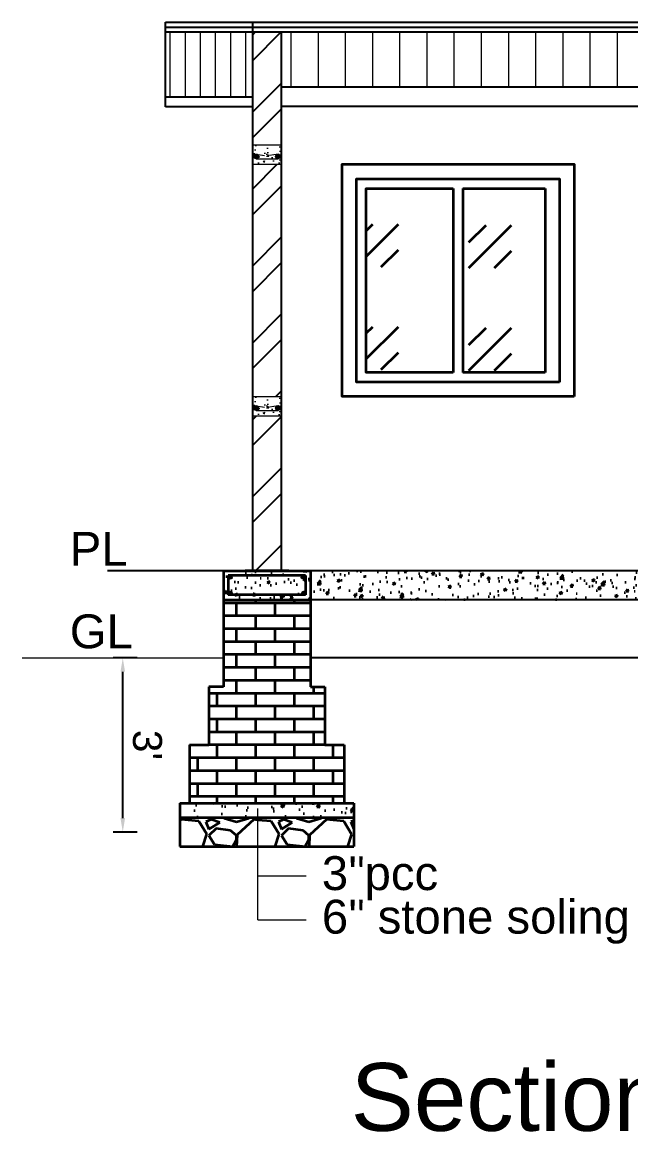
# Model space of a CAD drawing. Header units: inches. Extents: x 367408 to 422529, y -59171 to -41521.
# Drawn here: x 384863.1 to 384989, y -56640.7 to -56411.4 of the extents above; entities that cross this region are included whole.
import ezdxf

# ---------------------------------------------------------------- set-up
doc = ezdxf.new("R2010")
doc.units = ezdxf.units.IN
doc.header["$LTSCALE"] = 2
doc.header["$MEASUREMENT"] = 0
doc.header["$PDMODE"] = 34
doc.layers.get('0').update_dxf_attribs({"linetype": 'CONTINUOUS'})
doc.layers.get('DEFPOINTS').update_dxf_attribs({"color": 141, "linetype": 'CONTINUOUS'})
for name, color, linetype, lineweight in [('door', 20, 'CONTINUOUS', 35), ('steps', 253, 'CONTINUOUS', 20), ('WALL - A', 1, 'CONTINUOUS', 40)]:
    doc.layers.add(name, color=color, linetype=linetype, lineweight=lineweight)
doc.styles.add('Lettring Text', font='arial.ttf')
doc.styles.get("Standard").update_dxf_attribs({"font": 'ARIALN.TTF'})
doc.dimstyles.new('Copy of Standard', dxfattribs={"dimtxt": 6, "dimasz": 2.875, "dimexe": 2, "dimexo": 4, "dimgap": 2, "dimtad": 1, "dimdec": 0, "dimrnd": 1, "dimzin": 0, "dimdsep": 46, "dimlunit": 4, "dimtxsty": 'Lettring Text', "dimcen": 0.1, "dimclrd": 7, "dimclre": 7, "dimclrt": 7, "dimazin": 0, "dimtfac": 0.645, "dimtdec": 0, "dimtmove": 1, "dimatfit": 0, "dimfxl": 3, "dimfxlon": 1, "dimtfillclr": 256, "dimtolj": 1, "dimtzin": 0, "dimlwd": -1, "dimlwe": -1, "dimarcsym": 2})
pattern_1 = [(228.0127875, (23868.1256, -25793.8953), (-120, -135), [2.01804, -199.7863207]), (184.96974073, (23866.7756, -25795.3953), (180, 15), [3.46302, -342.8388714]), (132.51044708, (23863.3256, -25795.6953), (150, -165), [2.44182, -241.74048894]), (267.273689, (23857.4756, -25799.4453), (15, 300), [3.15357, -312.2033706]), (292.83365418, (23857.3256, -25802.5953), (-75, 180), [3.092325, -306.1405969]), (357.273689, (23858.5256, -25805.4453), (-300, 15), [3.15357, -312.2033706]), (37.69424047, (23861.67557, -25805.5953), (-195, -150), [4.170435, -412.87272823]), (72.25532837, (23864.97557, -25803.0453), (105, 330), [3.93732, -389.79482245]), (121.42956562, (23866.1756, -25799.2953), (-120, 195), [3.16425, -313.26109665]), (175.2363583, (23864.5256, -25796.5953), (165, -15), [3.61248, -177.0114387]), (222.3974378, (23860.92557, -25796.29533), (-180, -165), [4.67172, -462.5006251]), (138.81407483, (23872.3256, -25799.5953), (-105, 90), [1.594515, -157.8576722]), (171.4692344, (23871.1256, -25798.5453), (195, -30), [3.033555, -300.32267124]), (225, (23868.126, -25798.095), (-2e-15, -15), [2.121315, -19.09188844]), (203.1985905, (23867.0756, -25796.2953), (75, 30), [1.14237, -113.0942266]), (291.8014095, (23866.0256, -25796.7453), (-15, 45), [1.615545, -79.1619271]), (30.9637565, (23866.6256, -25798.2453), (45, 30), [2.623935, -84.8403434]), (161.5650512, (23868.8756, -25796.8953), (30, -15), [1.897365, -45.5367999]), (16.38954033, (23857.3256, -25796.7453), (150, 45), [2.658, -263.1426772]), (70.34617594, (23859.8756, -25795.9953), (-60, -165), [2.229915, -220.7611162]), (293.1985905, (23868.8756, -25793.8953), (-30, 75), [2.284725, -111.9518716]), (343.61045967, (23869.7756, -25795.9953), (-150, 45), [2.658, -263.1426772]), (339.4439548, (23857.3256, -25806.0453), (-75, 30), [2.5632, -125.5968562]), (294.77514057, (23859.7256, -25806.9453), (-75, 165), [2.14767, -212.61964595]), (66.8014095, (23869.0256, -25808.8953), (30, 75), [2.284725, -111.9518716]), (17.35402464, (23869.9256, -25806.7953), (-195, -60), [2.514465, -248.9313542]), (69.4439548, (23861.6756, -25808.8953), (-30, -75), [1.2816, -126.8784562]), (101.3099325, (23868.1256, -25808.8953), (-15, 60), [0.76485, -75.7204427]), (165.9637565, (23867.9756, -25808.1453), (45, -15), [3.092325, -58.7542594]), (186.00900596, (23864.9756, -25807.3953), (150, 15), [2.86575, -283.7088476]), (303.6900675, (23866.6256, -25799.5953), (-15, 30), [2.16333, -51.91993913]), (353.15722659, (23867.82557, -25801.3953), (255, -30), [3.77691, -373.91343936]), (60.9453959, (23871.5756, -25801.8453), (-60, -105), [1.54434, -152.8901121]), (90, (23872.326, -25800.495), (-15, 15), [0.9, -14.1]), (120.25643716, (23864.6756, -25806.9453), (60, -105), [2.08386, -206.30279984]), (48.0127875, (23863.6256, -25805.1453), (120, 135), [4.03608, -197.7682807]), (0, (23866.326, -25802.145), (15, 15), [3.9, -11.1]), (325.30484647, (23870.2256, -25802.1453), (150, -105), [2.37171, -234.7991145]), (254.0546041, (23872.1756, -25803.4953), (-15, -60), [2.18403, -107.01761834]), (207.64597536, (23871.57557, -25805.5953), (-285, -150), [3.555975, -352.04211273]), (175.42607874, (23868.42557, -25807.2453), (-195, 15), [3.761985, -372.4361011])]
pattern_2 = [(50, (320585.4927, 59987.4594), (5.73808146, -0.50201708), [0.6, -6.6]), (355, (320585.493, 59987.4594), (-1.11001067, 6.01753707), [0.48, -5.28]), (100.4514, (320585.971, 59987.4176), (4.62807505, 5.51551634), [0.50992152, -5.6091369]), (46.1842, (320585.493, 59989.0594), (8.5379284, -1.3241521), [0.9, -9.9]), (96.6356, (320586.204, 59988.949), (7.47730164, 7.79294297), [0.7648823, -8.413704]), (351.1842, (320585.493, 59989.059), (7.47729556, 7.7929488), [0.72, -7.92]), (21, (320586.2927, 59988.6594), (4.77525642, -3.22095113), [0.6, -6.6]), (326, (320586.293, 59988.6594), (1.94652266, 5.80120036), [0.48, -5.28]), (71.4514, (320586.6906, 59988.391), (6.72178103, 2.58024397), [0.50992152, -5.6091369]), (37.5, (320585.4927, 59987.4594), (0.097278843, 2.66315083), [0, -5.216, 0, -5.36, 0, -5.3]), (7.5, (320585.4927, 59987.4594), (2.1045563, 3.155293695), [0, -3.056, 0, -5.096, 0, -2.02]), (327.5, (320583.7087, 59987.4594), (4.27057949, -0.180438974), [0, -2, 0, -6.24, 0, -8.28]), (317.5, (320582.9087, 59987.4594), (4.66548935, 0.80083986), [0, -2.6, 0, -4.144, 0, -5.88])]

# ---------------------------------------------------------------- blocks, each defined once
blk = doc.blocks.new('*D1001')
at = {"color": 7, "transparency": 16777216}
for p, q in [((384886.92, -56542.77), (384881.92, -56542.77)), ((384883.92, -56575.89), (384883.92, -56545.64)), ((384886.92, -56578.76), (384881.92, -56578.76))]:
    blk.add_line(p, q, dxfattribs=at)
at = {"color": 7, "linetype": 'ByBlock', "transparency": 16777216}
for points in [[(384884.4, -56545.64), (384883.44, -56545.64), (384883.92, -56542.77)], [(384884.4, -56575.89), (384883.44, -56575.89), (384883.92, -56578.76)]]:
    blk.add_solid(points, dxfattribs=at)
at = {"layer": 'DEFPOINTS', "color": 0, "linetype": 'ByBlock', "transparency": 16777216}
for p in [(384883.92, -56542.77), (384895.74, -56542.77), (384895.74, -56578.76)]:
    blk.add_point(p, dxfattribs=at)
at = {"color": 7, "linetype": 'ByBlock', "lineweight": 5, "transparency": 16777216, "insert": (384888.99, -56560.77), "char_height": 6, "attachment_point": 5, "rotation": 270.0012, "style": 'Lettring Text'}
blk.add_mtext("\\A1;3'", dxfattribs=at)

msp = doc.modelspace()

# ---------------------------------------------------------------- hatches: boundary and pattern name
at = {"linetype": 'ByBlock', "lineweight": 5}
h = msp.add_hatch(dxfattribs=at)
h.set_pattern_fill('AR-CONC', scale=0.5, style=0)
h.set_pattern_definition([(50, (-162.764, 0), (3.586300913, -0.313760675), [0.375, -4.125]), (355, (-162.764, 0), (-0.693756668, 3.76096067), [0.3, -3.3]), (100.4514445, (-162.465, -0.026), (2.892544234, 3.447199955), [0.31870096, -3.50571056]), (46.1842, (-162.764, 1), (5.336206653, -0.827596404), [0.5625, -6.1875]), (96.6356355, (-162.3193, 0.931), (4.67330973, 4.870593004), [0.47805171, -5.2585688]), (351.184164, (-162.764, 1), (4.673309725, 4.870593), [0.45, -4.950000005]), (21, (-162.264, 0.75), (2.98453526, -2.013094453), [0.375, -4.125]), (326, (-162.264, 0.75), (1.21657666, 3.625750225), [0.3, -3.3]), (71.4514447, (-162.0153, 0.5822), (4.201111884, 1.612655764), [0.31870095, -3.50571056]), (37.5, (-162.764, 0), (0.0607992766, 1.664469269), [0, -3.26, 0, -3.35, 0, -3.3125]), (7.5, (-162.764, 0), (1.315347687, 1.9720585594), [0, -1.91, 0, -3.185, 0, -1.2625]), (327.5, (-163.879, 0), (2.669112181, -0.1127743587), [0, -1.25, 0, -3.9, 0, -5.175]), (317.5, (-164.379, 0), (2.915930847, 0.500524912), [0, -1.625, 0, -2.59, 0, -3.675])])
h.paths.add_polyline_path([(384916.74, -56436.76), (384910.74, -56436.76), (384910.74, -56440.76), (384916.74, -56440.76)])
h.paths.add_polyline_path([(384916.53, -56439.13, -0.424176), (384916.02, -56439.63), (384911.54, -56439.63, -0.424176), (384911.03, -56439.13, -1), (384912.02, -56439.13, -0.404321), (384911.54, -56439.63), (384916.02, -56439.63, -0.404321), (384915.54, -56439.13, -1)], flags=16)
for points in [[(384911.03, -56439.13, 0.404321), (384911.51, -56439.63), (384911.54, -56439.63, 0.404321), (384912.02, -56439.13, 0.315664), (384911.69, -56438.67), (384911.52, -56438.64, 0.414214)], [(384916.53, -56439.13, 0.414214), (384916.03, -56438.64), (384915.86, -56438.67, 0.315664), (384915.54, -56439.13, 1)], [(384911.03, -56491.13, 0.404321), (384911.51, -56491.63), (384911.54, -56491.63, 0.404321), (384912.02, -56491.13, 0.315664), (384911.69, -56490.67), (384911.52, -56490.64, 0.414214)], [(384916.53, -56491.13, 0.414214), (384916.03, -56490.64), (384915.86, -56490.67, 0.315664), (384915.54, -56491.13, 1)]]:
    msp.add_hatch(color=7, dxfattribs=at).paths.add_polyline_path(points)
h = msp.add_hatch(dxfattribs=at)
h.set_pattern_fill('AR-CONC', scale=0.5, style=0)
h.set_pattern_definition([(50, (-162.764, -52), (3.586300913, -0.313760675), [0.375, -4.125]), (355, (-162.764, -52), (-0.693756668, 3.76096067), [0.3, -3.3]), (100.4514445, (-162.465, -52.026), (2.892544234, 3.447199955), [0.31870096, -3.50571056]), (46.1842, (-162.764, -51), (5.336206653, -0.827596404), [0.5625, -6.1875]), (96.6356355, (-162.3193, -51.069), (4.67330973, 4.870593004), [0.47805171, -5.2585688]), (351.184164, (-162.764, -51), (4.673309725, 4.870593), [0.45, -4.950000005]), (21, (-162.264, -51.25), (2.98453526, -2.013094453), [0.375, -4.125]), (326, (-162.264, -51.25), (1.21657666, 3.625750225), [0.3, -3.3]), (71.4514447, (-162.0153, -51.4178), (4.201111884, 1.612655764), [0.31870095, -3.50571056]), (37.5, (-162.764, -52), (0.0607992766, 1.664469269), [0, -3.26, 0, -3.35, 0, -3.3125]), (7.5, (-162.764, -52), (1.315347687, 1.9720585594), [0, -1.91, 0, -3.185, 0, -1.2625]), (327.5, (-163.879, -52), (2.669112181, -0.1127743587), [0, -1.25, 0, -3.9, 0, -5.175]), (317.5, (-164.379, -52), (2.915930847, 0.500524912), [0, -1.625, 0, -2.59, 0, -3.675])])
h.paths.add_polyline_path([(384916.74, -56488.76), (384910.74, -56488.76), (384910.74, -56492.76), (384916.74, -56492.76)])
h.paths.add_polyline_path([(384916.53, -56491.13, -0.424176), (384916.02, -56491.63), (384911.54, -56491.63, -0.424176), (384911.03, -56491.13, -1), (384912.02, -56491.13, -0.404321), (384911.54, -56491.63), (384916.02, -56491.63, -0.404321), (384915.54, -56491.13, -1)], flags=16)
at = {"layer": 'door', "ltscale": 0.5}
h = msp.add_hatch(dxfattribs=at)
h.set_pattern_fill('GOST_GLASS', color=256, scale=2.5)
h.set_pattern_definition([(45, (22504.503, -25808.895), (21.21320344, 0), [12.5, -17.5]), (45, (22509.807, -25808.895), (21.21320344, 0), [5, -25]), (45, (22504.503, -25803.592), (21.21320344, 0), [5, -25])])
h.paths.add_polyline_path([(384934.28, -56445.76), (384952.28, -56445.76), (384952.28, -56483.76), (384934.28, -56483.76)])
h = msp.add_hatch(dxfattribs=at)
h.set_pattern_fill('GOST_GLASS', color=256, scale=2.5)
h.set_pattern_definition([(45, (22485.503, -25809.08), (21.21320344, 0), [12.5, -17.5]), (45, (22490.807, -25809.08), (21.21320344, 0), [5, -25]), (45, (22485.503, -25803.777), (21.21320344, 0), [5, -25])])
h.paths.add_polyline_path([(384954.28, -56445.95), (384971.28, -56445.76), (384971.28, -56483.76), (384954.28, -56483.95)])
h = msp.add_hatch(dxfattribs=at)
h.set_pattern_fill('AR-CONC', color=256, scale=0.8, style=0)
h.set_pattern_definition(pattern_2)
h.paths.add_polyline_path([(384922.74, -56524.76), (384904.74, -56524.76), (384904.74, -56530.76), (384922.74, -56530.76), (384922.74, -56525.71)])
h.paths.add_polyline_path([(384921.74, -56525.71), (384921.74, -56529.76), (384905.74, -56529.76), (384905.74, -56525.71), (384906.04, -56525.71, -0.049683), (384906.11, -56525.71)], flags=16)
h.paths.add_polyline_path([(384921.73, -56526.05, -1), (384921.06, -56526.05, -1)], flags=0)
h.paths.add_polyline_path([(384921.74, -56529.43, -1), (384921.07, -56529.43, -1)], flags=16)
h.paths.add_polyline_path([(384906.41, -56529.43, -1), (384905.74, -56529.43, -1)], flags=16)
h = msp.add_hatch(dxfattribs=at)
h.set_pattern_fill('AR-CONC', color=256, scale=0.8, style=0)
h.set_pattern_definition(pattern_2)
h.paths.add_polyline_path([(384921.74, -56525.71), (384905.74, -56525.71), (384905.74, -56529.76), (384921.74, -56529.76)])
h = msp.add_hatch(color=256, dxfattribs=at)
h.paths.add_polyline_path([(384906.41, -56526.04, 0.385424), (384906.11, -56525.71), (384906.04, -56525.71, 0.385424), (384905.74, -56526.04, 1)])
h.paths.add_polyline_path([(384905.74, -56529.43, 1), (384906.41, -56529.43, 1)])
h.paths.add_polyline_path([(384921.06, -56526.05, 1), (384921.73, -56526.05, 1)])
h.paths.add_polyline_path([(384921.07, -56529.43, 1), (384921.74, -56529.43, 1)])
h = msp.add_hatch(dxfattribs=at)
h.set_pattern_fill('AR-CONC', color=256, scale=0.8, style=0)
h.set_pattern_definition([(50, (0, 0), (5.73808146, -0.50201708), [0.6, -6.6]), (355, (0, 0), (-1.11001067, 6.01753707), [0.48, -5.28]), (100.4514445, (0.478, -0.042), (4.62807077, 5.51551993), [0.50992154, -5.6091369]), (46.1842, (0, 1.6), (8.53793065, -1.32415425), [0.9, -9.9]), (96.6356355, (0.7115, 1.49), (7.47729557, 7.7929488), [0.76488274, -8.41371008]), (351.184164, (0, 1.6), (7.47729556, 7.7929488), [0.72, -7.92]), (21, (0.8, 1.2), (4.775256417, -3.220951125), [0.6, -6.6]), (326, (0.8, 1.2), (1.946522655, 5.80120036), [0.48, -5.28]), (71.4514447, (1.198, 0.9316), (6.72177901, 2.58024922), [0.50992152, -5.6091369]), (37.5, (0, 0), (0.097278843, 2.663150831), [0, -5.216, 0, -5.36, 0, -5.3]), (7.5, (0, 0), (2.1045563, 3.155293695), [0, -3.056, 0, -5.096, 0, -2.02]), (327.5, (-1.784, 0), (4.270579489, -0.180438974), [0, -2, 0, -6.24, 0, -8.28]), (317.5, (-2.584, 0), (4.665489355, 0.80083986), [0, -2.6, 0, -4.144, 0, -5.88])])
h.paths.add_polyline_path([(385018.82, -56524.76), (384922.74, -56524.76), (384922.74, -56530.76), (385018.82, -56530.76)])
at = {"layer": 'door', "ltscale": 0.5, "transparency": 33554648}
h = msp.add_hatch(dxfattribs=at)
h.set_pattern_fill('AR-BRSTD', color=256)
h.set_pattern_definition([(0, (229511.4187, -29637.335), (0, 2.667), []), (90, (229511.4187, -29637.335), (-4, 2.667), [2.667, -2.667])])
h.paths.add_polyline_path([(384922.74, -56530.76), (384904.74, -56530.76), (384904.74, -56548.76), (384922.74, -56548.76)])
h.paths.add_polyline_path([(384925.74, -56548.76), (384901.74, -56548.76), (384901.74, -56560.76), (384922.74, -56560.76), (384925.74, -56560.76)])
h.paths.add_polyline_path([(384929.74, -56560.76), (384922.74, -56560.76), (384901.74, -56560.76), (384897.74, -56560.76), (384897.74, -56572.76), (384929.74, -56572.76)])
at = {"layer": 'door', "ltscale": 0.5}
h = msp.add_hatch(dxfattribs=at)
h.set_pattern_fill('AR-CONC', color=256, style=0)
h.set_pattern_definition([(50, (380146, 11870.118), (7.17260183, -0.62752135), [0.75, -8.25]), (355, (380146, 11870.118), (-1.3875133, 7.5219213), [0.6, -6.6]), (100.4514, (380146.598, 11870.066), (5.7850938, 6.8943954), [0.6374019, -7.0114211]), (46.1842, (380146, 11872.118), (10.6724105, -1.6551901), [1.125, -12.375]), (96.6356, (380146.89, 11871.98), (9.346627, 9.7411787), [0.9561029, -10.51713]), (351.1842, (380146, 11872.118), (9.3466195, 9.741186), [0.9, -9.9]), (21, (380147, 11871.618), (5.9690705, -4.0261889), [0.75, -8.25]), (326, (380147, 11871.618), (2.4331533, 7.25150045), [0.6, -6.6]), (71.4514, (380147.4976, 11871.2826), (8.4022263, 3.225305), [0.6374019, -7.0114211]), (37.5, (380146.0002, 11870.118), (0.12159855, 3.32893854), [0, -6.52, 0, -6.7, 0, -6.625]), (7.5, (380146, 11870.118), (2.63069537, 3.94411712), [0, -3.82, 0, -6.37, 0, -2.525]), (327.5, (380143.7702, 11870.118), (5.33822436, -0.22554872), [0, -2.5, 0, -7.8, 0, -10.35]), (317.5, (380142.77, 11870.118), (5.8318617, 1.00104982), [0, -3.25, 0, -5.18, 0, -7.35])])
h.paths.add_polyline_path([(384931.74, -56572.76), (384895.74, -56572.76), (384895.74, -56575.76), (384931.74, -56575.76)])
at = {"layer": 'door', "ltscale": 0.5, "transparency": 33554648}
h = msp.add_hatch(dxfattribs=at)
h.set_pattern_fill('GRAVEL', color=256, scale=15)
h.set_pattern_definition(pattern_1)
h.paths.add_polyline_path([(384911.89, -56575.76), (384895.74, -56575.76), (384895.74, -56581.76), (384911.89, -56581.76)])
h = msp.add_hatch(dxfattribs=at)
h.set_pattern_fill('GRAVEL', color=256, scale=15)
h.set_pattern_definition(pattern_1)
h.paths.add_polyline_path([(384931.74, -56581.76), (384931.74, -56575.76), (384911.89, -56575.76), (384911.89, -56581.76)])
at = {"layer": 'steps', "ltscale": 0.3}
h = msp.add_hatch(dxfattribs=at)
h.set_pattern_fill('ANSI31', scale=25, angle=45)
h.paths.add_polyline_path([(384910.74, -56413.38), (384892.74, -56413.38), (384892.74, -56426.85), (384910.74, -56426.85)])
h = msp.add_hatch(dxfattribs=at)
h.set_pattern_fill('ANSI31', scale=45, angle=45)
h.paths.add_polyline_path([(385025.82, -56413.38), (384916.74, -56413.38), (384916.74, -56424.76), (385025.82, -56424.76)])
at = {"layer": 'WALL - A', "lineweight": 25}
h = msp.add_hatch(dxfattribs=at)
h.set_pattern_fill('ANSI32', color=256, scale=30, style=0)
h.paths.add_polyline_path([(384916.74, -56413.38), (384910.74, -56413.38), (384910.74, -56436.76), (384916.74, -56436.76)])
h = msp.add_hatch(dxfattribs=at)
h.set_pattern_fill('ANSI32', color=256, scale=30, style=0)
h.paths.add_polyline_path([(384916.74, -56440.76), (384910.74, -56440.76), (384910.74, -56488.76), (384916.74, -56488.76)])
h = msp.add_hatch(dxfattribs=at)
h.set_pattern_fill('ANSI32', color=256, scale=30, style=0)
h.paths.add_polyline_path([(384916.74, -56492.76), (384910.74, -56492.76), (384910.74, -56524.76), (384916.74, -56524.76)])

# ---------------------------------------------------------------- linework, layer by layer
at = {"ltscale": 0.5}
for p, q in [((384892.74, -56428.88), (384892.74, -56411.38)), ((384892.74, -56411.38), (385097.5, -56411.38)), ((384910.74, -56411.38), (384910.74, -56524.76)), ((384892.74, -56412.38), (385025.82, -56412.38)), ((384892.74, -56413.38), (385025.82, -56413.38)), ((384916.74, -56524.76), (384916.74, -56413.38)), ((384916.74, -56424.76), (385025.82, -56424.76)), ((384910.74, -56426.85), (384892.74, -56426.85)), ((384910.74, -56428.88), (384892.74, -56428.88)), ((384916.74, -56428.76), (385025.82, -56428.76)), ((384910.74, -56524.76), (384880.74, -56524.76)), ((384912.74, -56524.76), (384888.74, -56524.76)), ((385079.5, -56524.76), (384910.74, -56524.76)), ((384910.74, -56524.76), (384916.74, -56524.76)), ((384912.74, -56524.76), (384914.74, -56524.76)), ((385018.82, -56530.76), (384922.74, -56530.76)), ((385018.82, -56542.76), (384922.74, -56542.76))]:
    msp.add_line(p, q, dxfattribs=at)
at = {"color": 7, "linetype": 'ByBlock', "lineweight": 5}
for p, q in [((384910.74, -56436.76), (384916.74, -56436.76)), ((384911.51, -56439.63), (384916.03, -56439.63)), ((384911.52, -56438.64), (384913.27, -56438.94)), ((384916.03, -56438.64), (384914.28, -56438.94)), ((384910.74, -56440.76), (384916.74, -56440.76)), ((384910.74, -56440.76), (384916.74, -56440.76)), ((384910.74, -56488.76), (384916.74, -56488.76)), ((384911.51, -56491.63), (384916.03, -56491.63)), ((384911.52, -56490.64), (384913.27, -56490.94)), ((384916.03, -56490.64), (384914.28, -56490.94)), ((384910.74, -56492.76), (384916.74, -56492.76)), ((384910.74, -56492.76), (384916.74, -56492.76)), ((384911.89, -56596.92), (384911.89, -56573.86)), ((384911.89, -56587.83), (384921.89, -56587.83)), ((384911.89, -56596.92), (384921.89, -56596.92))]:
    msp.add_line(p, q, dxfattribs=at)
at = {"color": 7, "linetype": 'ByBlock', "lineweight": 5, "ltscale": 10}
msp.add_line((384863.11, -56542.77), (384904.74, -56542.77), dxfattribs=at)
at = {"color": 7, "linetype": 'ByBlock', "lineweight": 5}
for centre in [(384911.52, -56439.13), (384916.03, -56439.13), (384911.52, -56491.13), (384916.03, -56491.13)]:
    msp.add_circle(centre, 0.496, dxfattribs=at)
at = {"layer": 'door', "ltscale": 0.5}
for p, q in [((384952.28, -56445.76), (384952.28, -56483.76)), ((384954.28, -56445.76), (384954.28, -56483.76)), ((384971.28, -56445.76), (384971.28, -56483.76)), ((384904.74, -56524.76), (384922.74, -56524.76)), ((384904.74, -56524.76), (384904.74, -56548.76)), ((384921.74, -56525.71), (384905.74, -56525.71)), ((384905.74, -56525.71), (384905.74, -56529.76)), ((384909.24, -56524.76), (384918.24, -56524.76)), ((384909.24, -56524.76), (384918.24, -56524.76)), ((384918.24, -56524.76), (384909.24, -56524.76)), ((384909.24, -56524.76), (384918.24, -56524.76)), ((384921.23, -56525.71), (384920.74, -56526.36)), ((384921.74, -56526.16), (384921.23, -56526.82)), ((384921.74, -56525.71), (384921.74, -56529.76)), ((384922.74, -56524.76), (384922.74, -56548.76)), ((384904.74, -56530.76), (384922.74, -56530.76)), ((384921.74, -56529.76), (384905.74, -56529.76)), ((384901.74, -56548.76), (384901.74, -56560.76)), ((384904.74, -56548.76), (384901.74, -56548.76)), ((384922.74, -56548.76), (384925.74, -56548.76)), ((384925.74, -56548.76), (384925.74, -56560.76)), ((384897.74, -56560.76), (384901.74, -56560.76)), ((384897.74, -56560.76), (384897.74, -56572.76)), ((384925.74, -56560.76), (384929.74, -56560.76)), ((384929.74, -56560.76), (384929.74, -56572.76)), ((384895.74, -56572.76), (384931.74, -56572.76)), ((384895.74, -56572.76), (384895.74, -56581.76)), ((384931.74, -56572.76), (384931.74, -56581.76)), ((384895.74, -56575.76), (384931.74, -56575.76)), ((384895.74, -56581.76), (384931.74, -56581.76))]:
    msp.add_line(p, q, dxfattribs=at)
for points in [[(384977.28, -56488.76), (384929.28, -56488.76), (384929.28, -56440.76), (384977.28, -56440.76)], [(384974.28, -56485.76), (384932.28, -56485.76), (384932.28, -56443.76), (384974.28, -56443.76)]]:
    msp.add_lwpolyline(points, close=True, dxfattribs=at)
for points in [[(384952.28, -56483.76), (384934.28, -56483.76), (384934.28, -56445.76), (384952.28, -56445.76)], [(384954.28, -56445.76), (384971.28, -56445.76)], [(384971.28, -56483.76), (384954.28, -56483.76)]]:
    msp.add_lwpolyline(points, dxfattribs=at)
for centre in [(384906.07, -56526.04), (384921.4, -56526.05), (384906.07, -56529.43), (384921.4, -56529.43)]:
    msp.add_circle(centre, 0.335, dxfattribs=at)

# ---------------------------------------------------------------- texts
at = {"color": 7, "linetype": 'ByBlock', "lineweight": 5}
for s, insert, char_height, width, attachment_point in [('{\\fArial CE|b0|i0|c0|p34;PL}', (384872.96, -56516.73), 7, 174.1012, 1), ('{\\fArial CE|b0|i0|c0|p34;GL}', (384872.96, -56533.78), 7, 174.1012, 1), ("{\\fArial CE|b0|i0|c238|p34;3'}'{\\fArial CE|b0|i0|c238|p34;pcc}", (384925.1, -56583.75), 7, 174.1012, 1), ("{\\fArial CE|b0|i0|c0|p34;6\\fArial CE|b0|i0|c238|p34;'}'{\\fArial CE|b0|i0|c238|p34; \\fArial CE|b0|i0|c0|p34;stone\\fArial CE|b0|i0|c238|p34; soling}", (384925.1, -56592.75), 7, 174.1012, 1), ('{\\fArial CE|b0|i0|c0|p34;Section at A-A}', (384993.58, -56633.61), 14, 235.547, 5)]:
    msp.add_mtext(s, dxfattribs=dict(at, insert=insert, char_height=char_height, width=width, attachment_point=attachment_point))

# ---------------------------------------------------------------- dimensions: what is measured, and where the dimension line sits
dim = msp.add_aligned_dim(p1=(384895.74, -56578.76), p2=(384895.74, -56542.77), distance=11.82, dimstyle='Copy of Standard', dxfattribs=at)
dim.commit()
dim.dimension.update_dxf_attribs({"geometry": '*D1001', "text_midpoint": (384888.99, -56560.77)})

doc.saveas('drawing.dxf')
